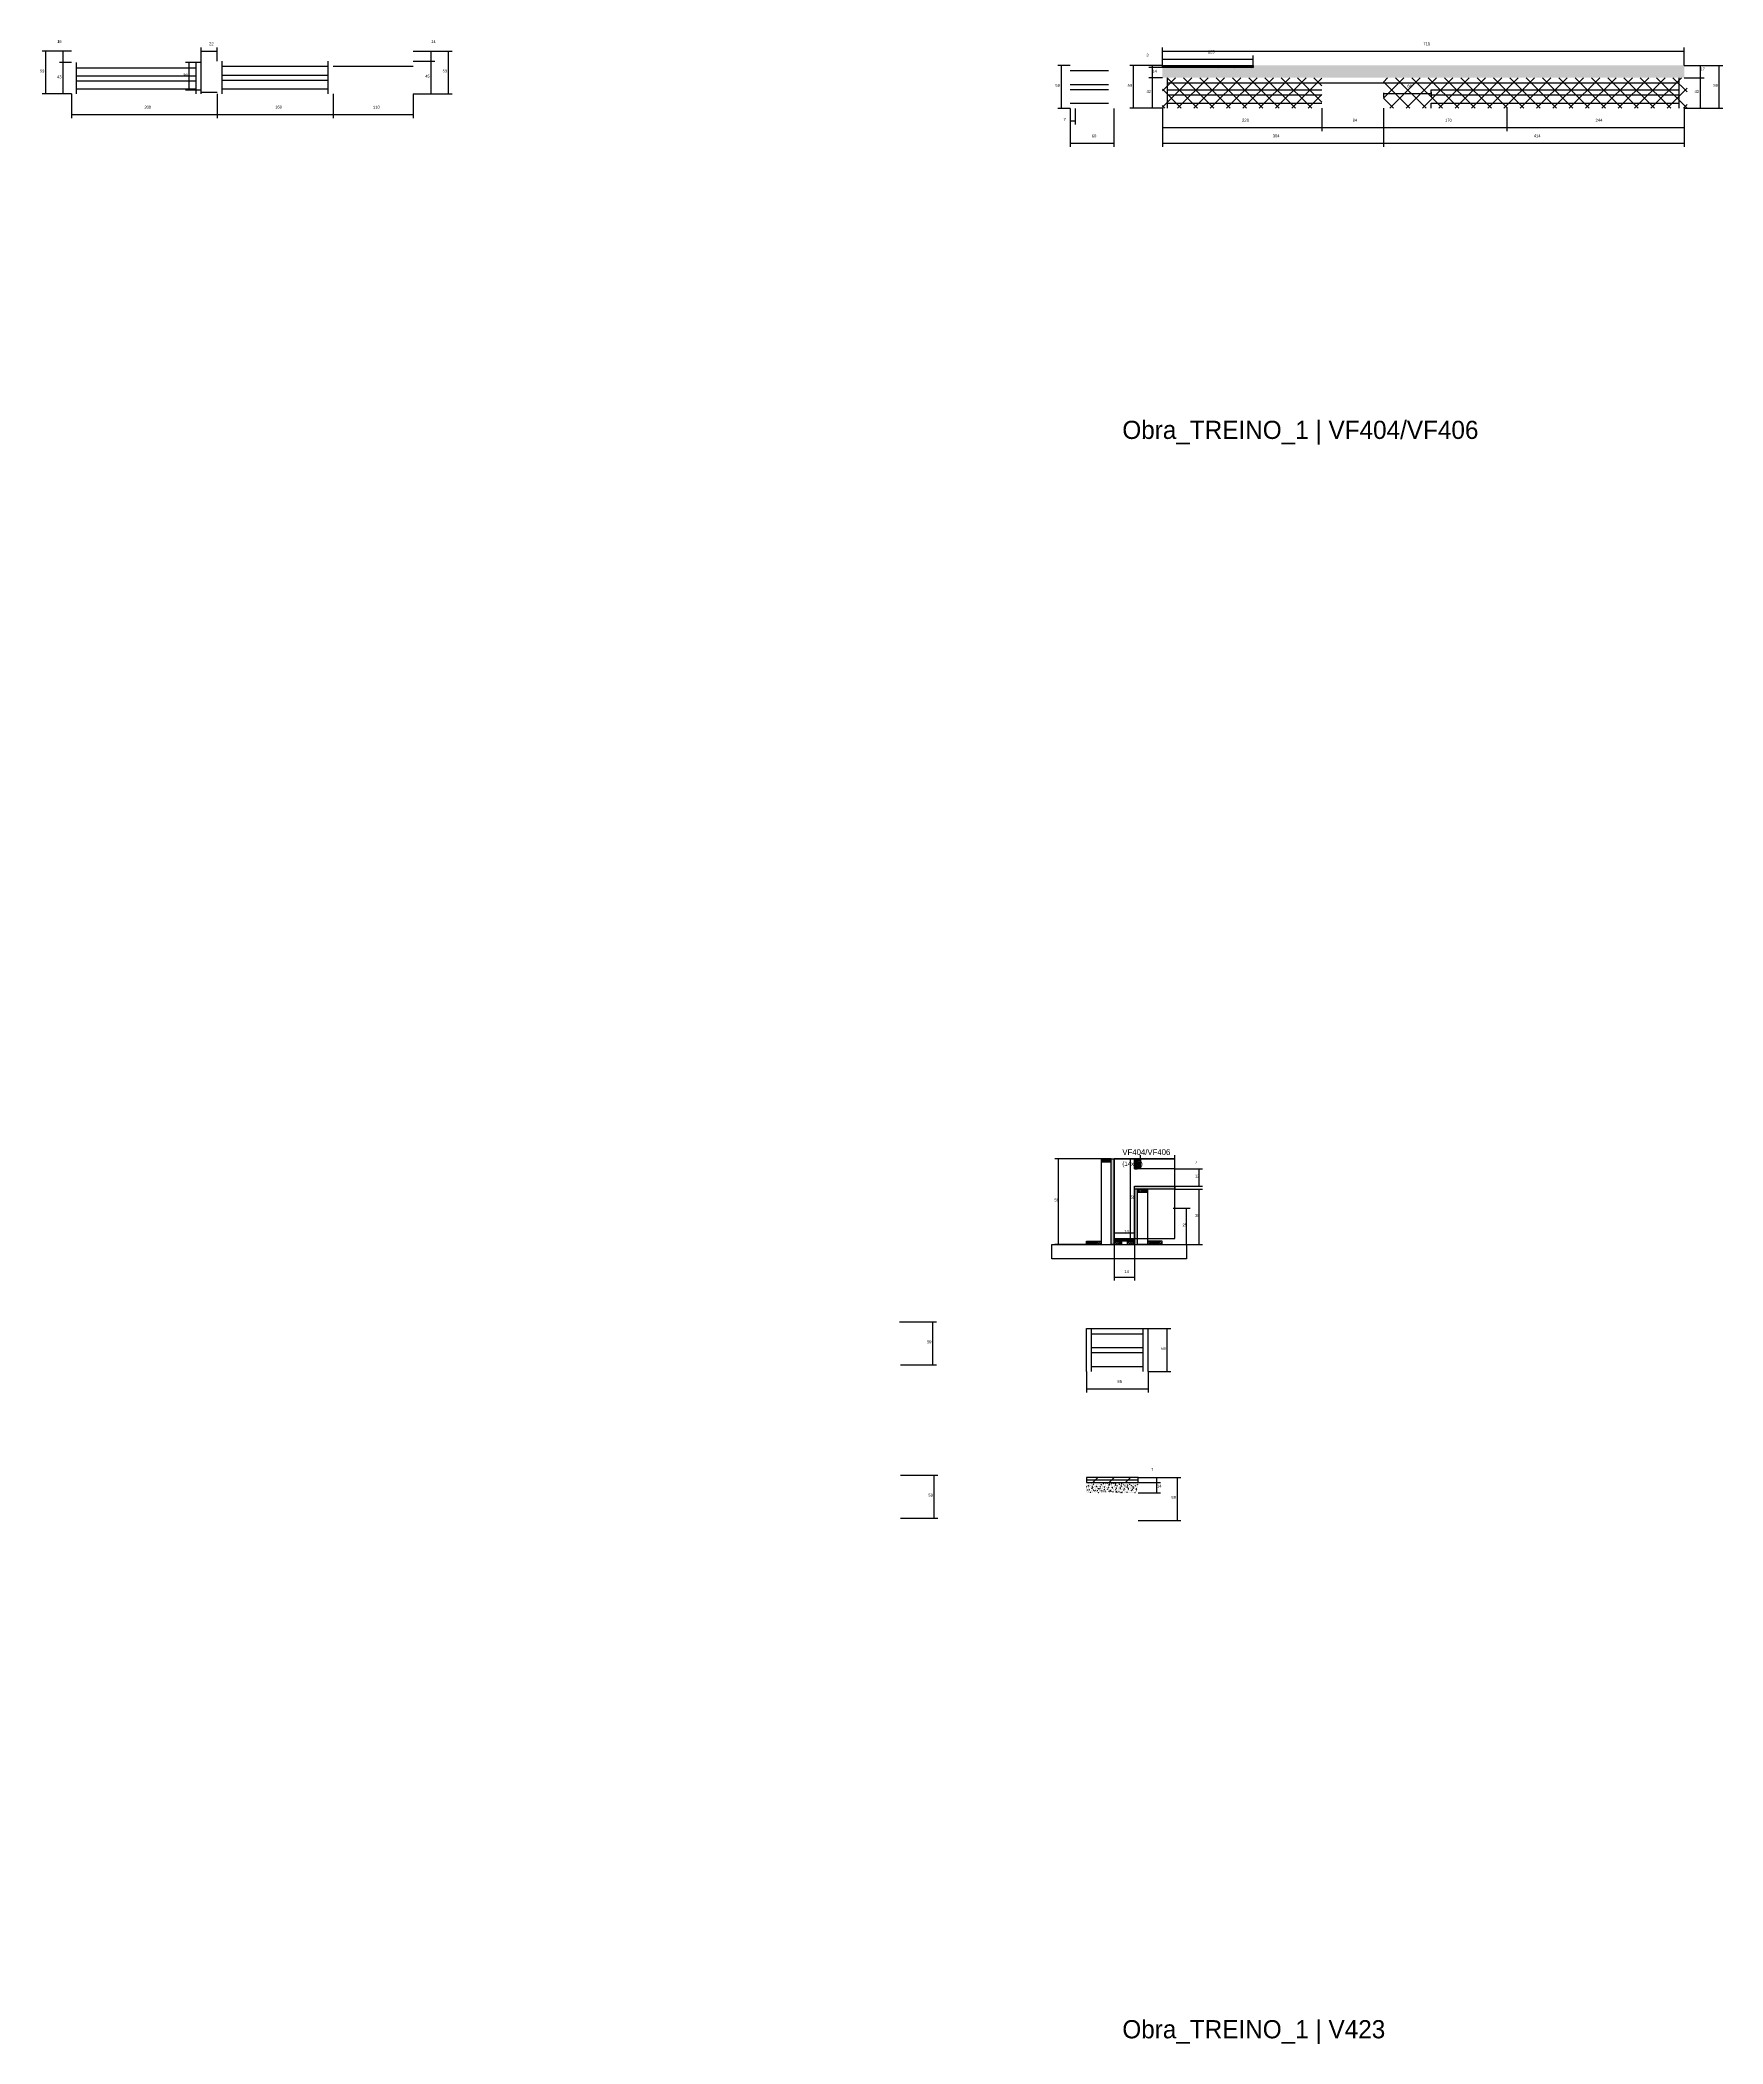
# Model space of a CAD drawing. Header units: metres. Extents: x -2848 to 21926, y -45195 to 1016.
# Drawn here: x -1489 to 826, y -10018 to -7261 of the extents above; entities that cross this region are included whole.
import ezdxf

# ---------------------------------------------------------------- set-up
doc = ezdxf.new("R2010")
doc.units = ezdxf.units.M
for name, color, linetype in [('CONCRETO', 251, 'Continuous'), ('COTA', 241, 'Continuous'), ('Cota Seção (2x)', 4, 'Continuous'), ('Hachura', 253, 'Continuous'), ('LABEL_ID', 3, 'Continuous'), ('Madeira', 126, 'Continuous'), ('Painéis', 200, 'Continuous'), ('REAPROVEITAMENTO', 251, 'Continuous'), ('SARR_2.2x7', 40, 'Continuous'), ('SARR_EDITAR', 141, 'Continuous'), ('Texto Seção', 7, 'Continuous')]:
    doc.layers.add(name, color=color, linetype=linetype)

msp = doc.modelspace()

# ---------------------------------------------------------------- hatches: boundary and pattern name
at = {"layer": 'COTA'}
h = msp.add_hatch(dxfattribs=at)
h.set_pattern_fill('AR-CONC', scale=0.03)
h.paths.add_polyline_path([(359.1, -7313.1), (359.1, -7296.1), (359.1, -7296.1), (180.1, -7296.1), (180.1, -7296.1), (180.1, -7299.1), (180.1, -7299.1), (55.1, -7299.1), (55.1, -7299.1), (55.1, -7313.1), (55.1, -7313.1), (359.1, -7313.1)])
h = msp.add_hatch(dxfattribs=at)
h.set_pattern_fill('AR-CONC', scale=0.03)
h.paths.add_polyline_path([(359.1, -7296.1), (359.1, -7313.1), (359.1, -7313.1), (773.1, -7313.1), (773.1, -7313.1), (773.1, -7296.1), (773.1, -7296.1), (359.1, -7296.1)])
h = msp.add_hatch(dxfattribs=at)
h.set_pattern_fill('AR-CONC', scale=0.03)
h.paths.add_polyline_path([(-49.3, -9245.5), (-49.3, -9259.5), (-49.3, -9259.5), (21.7, -9259.5), (21.7, -9259.5), (21.7, -9245.5), (21.7, -9245.5), (-49.3, -9245.5)])
at = {"layer": 'Hachura'}
h = msp.add_hatch(dxfattribs=at)
h.set_pattern_fill('ANSI31', scale=0.5)
h.paths.add_polyline_path([(-15.2, -8804.4), (-15.2, -8800), (-15.2, -8800), (-29.2, -8800), (-29.2, -8800), (-29.2, -8804.4), (-29.2, -8804.4), (-15.2, -8804.4)])
h = msp.add_hatch(color=8, dxfattribs=at)
h.dxf.hatch_style = 1
h.paths.add_polyline_path([(-15.2, -8800), (-11.2, -8800), (-11.2, -8800), (-11.2, -8918), (-11.2, -8918), (-15.2, -8918), (-15.2, -8918), (-15.2, -8800)])
h = msp.add_hatch(color=8, dxfattribs=at)
h.dxf.hatch_style = 1
h.paths.add_polyline_path([(20.4, -8800), (16.8, -8800), (16.8, -8800), (16.8, -8814), (16.8, -8814), (20.4, -8814), (20.4, -8814), (20.4, -8800)])
h = msp.add_hatch(dxfattribs=at)
h.set_pattern_fill('ANSI31', scale=0.5)
h.paths.add_polyline_path([(24.8, -8814), (20.4, -8814), (20.4, -8814), (20.4, -8800), (20.4, -8800), (24.8, -8800), (24.8, -8800), (24.8, -8814)])
h = msp.add_hatch(color=8, dxfattribs=at)
h.dxf.hatch_style = 1
h.paths.add_polyline_path([(16.8, -8838), (20.8, -8838), (20.8, -8838), (20.8, -8918), (20.8, -8918), (16.8, -8918), (16.8, -8918), (16.8, -8838)])
h = msp.add_hatch(color=8, dxfattribs=at)
h.dxf.hatch_style = 1
h.paths.add_polyline_path([(16.8, -8842), (16.8, -8838), (16.8, -8838), (72.4, -8838), (72.4, -8838), (72.4, -8842), (72.4, -8842), (16.8, -8842)])
h = msp.add_hatch(dxfattribs=at)
h.set_pattern_fill('ANSI31', scale=0.5)
h.paths.add_polyline_path([(20.8, -8846.4), (20.8, -8842), (20.8, -8842), (34.8, -8842), (34.8, -8842), (34.8, -8846.4), (34.8, -8846.4), (20.8, -8846.4)])
h = msp.add_hatch(dxfattribs=at)
h.set_pattern_fill('ANSI31', scale=0.5)
h.paths.add_polyline_path([(-49.2, -8918), (-49.2, -8913.6), (-49.2, -8913.6), (-29.2, -8913.6), (-29.2, -8913.6), (-29.2, -8918), (-29.2, -8918), (-49.2, -8918)])
h = msp.add_hatch(color=8, dxfattribs=at)
h.dxf.hatch_style = 1
h.paths.add_polyline_path([(-11.2, -8913.6), (-11.2, -8910), (-11.2, -8910), (16.8, -8910), (16.8, -8910), (16.8, -8913.6), (16.8, -8913.6), (-11.2, -8913.6)])
h = msp.add_hatch(dxfattribs=at)
h.set_pattern_fill('ANSI31', scale=0.5)
h.paths.add_polyline_path([(-11.2, -8918), (-11.2, -8913.6), (-11.2, -8913.6), (-1.2, -8913.6), (-1.2, -8913.6), (-1.2, -8918), (-1.2, -8918), (-11.2, -8918)])
h = msp.add_hatch(dxfattribs=at)
h.set_pattern_fill('ANSI31', scale=0.5)
h.paths.add_polyline_path([(16.8, -8918), (16.8, -8913.6), (16.8, -8913.6), (6.8, -8913.6), (6.8, -8913.6), (6.8, -8918), (6.8, -8918), (16.8, -8918)])
h = msp.add_hatch(dxfattribs=at)
h.set_pattern_fill('ANSI31', scale=0.5)
h.paths.add_polyline_path([(54.8, -8918), (54.8, -8913.6), (54.8, -8913.6), (34.8, -8913.6), (34.8, -8913.6), (34.8, -8918), (34.8, -8918), (54.8, -8918)])
at = {"layer": 'REAPROVEITAMENTO'}
h = msp.add_hatch(dxfattribs=at)
h.set_pattern_fill('ANSI31', scale=5)
h.paths.add_polyline_path([(180.1, -7299.1), (180.1, -7296.1), (180.1, -7296.1), (55.1, -7296.1), (55.1, -7296.1), (55.1, -7299.1), (55.1, -7299.1), (180.1, -7299.1)])
h = msp.add_hatch(dxfattribs=at)
h.set_pattern_fill('ANSI37', scale=5)
h.paths.add_polyline_path([(55.1, -7313.1), (55.1, -7355.1), (55.1, -7355.1), (274.6, -7355.1), (274.6, -7355.1), (274.6, -7313.1), (274.6, -7313.1), (55.1, -7313.1)])
h = msp.add_hatch(dxfattribs=at)
h.set_pattern_fill('ANSI37', scale=5)
h.paths.add_polyline_path([(359.1, -7313.1), (359.1, -7355.1), (359.1, -7355.1), (777.1, -7355.1), (777.1, -7355.1), (777.1, -7313.1), (777.1, -7313.1), (359.1, -7313.1)])
h = msp.add_hatch(dxfattribs=at)
h.set_pattern_fill('ANSI31', scale=5)
h.paths.add_polyline_path([(-49.3, -9238.5), (-49.3, -9245.5), (-49.3, -9245.5), (21.7, -9245.5), (21.7, -9245.5), (21.7, -9238.5), (21.7, -9238.5), (-49.3, -9238.5)])

# ---------------------------------------------------------------- linework, layer by layer
at = {"layer": 'CONCRETO'}
for points in [[(72.4, -8838), (72.4, -8814), (16.8, -8814), (16.8, -8800), (-11.2, -8800), (-11.2, -8910), (16.8, -8910), (16.8, -8838)], [(-11.2, -8910), (72.4, -8910), (72.4, -8800), (-11.2, -8800)]]:
    msp.add_lwpolyline(points, close=True, dxfattribs=at)
at = {"layer": 'COTA'}
for p, q in [((-1445.8, -7276.4), (-1486.1, -7276.4)), ((-1481.1, -7335.4), (-1481.1, -7276.4)), ((-1445.8, -7276.4), (-1462.3, -7276.4)), ((-1457.3, -7292.4), (-1457.3, -7276.4)), ((-1267.3, -7292.4), (-1267.3, -7271.4)), ((-1267.3, -7276.4), (-1245.3, -7276.4)), ((-1245.3, -7290.4), (-1245.3, -7271.4)), ((-975.8, -7276.4), (-945.9, -7276.4)), ((-975.8, -7276.4), (-922, -7276.4)), ((-950.9, -7290.4), (-950.9, -7276.4)), ((-927, -7335.4), (-927, -7276.4)), ((55.1, -7296.1), (55.1, -7271.7)), ((55.1, -7276.7), (773.1, -7276.7)), ((773.1, -7296.1), (773.1, -7271.7)), ((-1445.8, -7292.4), (-1462.3, -7292.4)), ((-1445.8, -7292.4), (-1462.3, -7292.4)), ((-1457.3, -7335.4), (-1457.3, -7292.4)), ((-1267.3, -7292.4), (-1288.7, -7292.4)), ((-1283.7, -7330.4), (-1283.7, -7292.4)), ((-975.8, -7290.4), (-945.9, -7290.4)), ((-975.8, -7290.4), (-945.9, -7290.4)), ((-950.9, -7335.4), (-950.9, -7290.4)), ((-71.9, -7296.3), (-88.9, -7296.3)), ((-83.9, -7355.3), (-83.9, -7296.3)), ((55.1, -7296.1), (10.3, -7296.1)), ((15.3, -7355.1), (15.3, -7296.1)), ((55.1, -7296.1), (36.3, -7296.1)), ((55.1, -7299.1), (36.3, -7299.1)), ((55.1, -7299.1), (36.3, -7299.1)), ((41.3, -7299.1), (41.3, -7296.1)), ((41.3, -7313.1), (41.3, -7299.1)), ((55.1, -7296.1), (55.1, -7282.6)), ((55.1, -7287.6), (180.1, -7287.6)), ((180.1, -7296.1), (180.1, -7282.6)), ((773.1, -7296.1), (800.3, -7296.1)), ((773.1, -7296.1), (826.3, -7296.1)), ((795.3, -7313.1), (795.3, -7296.1)), ((821.3, -7355.1), (821.3, -7296.1)), ((-1267.3, -7330.4), (-1288.7, -7330.4)), ((55.1, -7313.1), (36.3, -7313.1)), ((55.1, -7313.1), (36.3, -7313.1)), ((41.3, -7355.1), (41.3, -7313.1)), ((773.1, -7313.1), (800.3, -7313.1)), ((773.1, -7313.1), (800.3, -7313.1)), ((795.3, -7355.1), (795.3, -7313.1)), ((-1445.8, -7335.4), (-1486.1, -7335.4)), ((-1445.8, -7335.4), (-1462.3, -7335.4)), ((-1445.8, -7335.4), (-1445.8, -7368.7)), ((-1245.3, -7335.4), (-1245.3, -7368.7)), ((-1245.3, -7335.4), (-1245.3, -7368.7)), ((-1085.8, -7335.4), (-1085.8, -7368.7)), ((-1085.8, -7335.4), (-1085.8, -7368.7)), ((-975.8, -7335.4), (-945.9, -7335.4)), ((-975.8, -7335.4), (-922, -7335.4)), ((-975.8, -7335.4), (-975.8, -7368.7)), ((-71.9, -7355.3), (-88.9, -7355.3)), ((-71.9, -7355.3), (-71.9, -7408.3)), ((-71.9, -7355.3), (-71.9, -7377.6)), ((-64.9, -7355.3), (-64.9, -7377.6)), ((-11.9, -7355.3), (-11.9, -7408.3)), ((55.1, -7355.1), (10.3, -7355.1)), ((55.1, -7355.1), (36.3, -7355.1)), ((55.1, -7355.1), (55.1, -7386.7)), ((55.1, -7355.1), (55.1, -7408.3)), ((274.6, -7355.1), (274.6, -7386.7)), ((274.6, -7355.1), (274.6, -7386.7)), ((359.1, -7334.1), (359.1, -7339.8)), ((359.1, -7334.8), (425.1, -7334.8)), ((359.1, -7355.1), (359.1, -7386.7)), ((359.1, -7355.1), (359.1, -7408.3)), ((359.1, -7355.1), (359.1, -7386.7)), ((359.1, -7355.1), (359.1, -7408.3)), ((425.1, -7333.1), (425.1, -7339.8)), ((529.1, -7355.1), (529.1, -7386.7)), ((529.1, -7355.1), (529.1, -7386.7)), ((773.1, -7355.1), (773.1, -7386.7)), ((773.1, -7355.1), (773.1, -7408.3)), ((773.1, -7355.1), (800.3, -7355.1)), ((773.1, -7355.1), (826.3, -7355.1)), ((-1445.8, -7363.7), (-1245.3, -7363.7)), ((-1245.3, -7363.7), (-1085.8, -7363.7)), ((-1085.8, -7363.7), (-975.8, -7363.7)), ((-71.9, -7372.6), (-64.9, -7372.6)), ((55.1, -7381.7), (274.6, -7381.7)), ((274.6, -7381.7), (359.1, -7381.7)), ((359.1, -7381.7), (529.1, -7381.7)), ((529.1, -7381.7), (773.1, -7381.7)), ((-71.9, -7403.3), (-11.9, -7403.3)), ((55.1, -7403.3), (359.1, -7403.3)), ((359.1, -7403.3), (773.1, -7403.3)), ((-29.2, -8800), (-93, -8800)), ((-88, -8918), (-88, -8800)), ((24.8, -8800), (24.8, -8795)), ((24.8, -8800), (72.4, -8800)), ((72.4, -8814), (72.4, -8795)), ((72.4, -8814), (110.5, -8814)), ((105.5, -8838), (105.5, -8814)), ((72.4, -8838), (110.5, -8838)), ((72.4, -8842), (110.5, -8842)), ((105.5, -8918), (105.5, -8842)), ((70.1, -8868.1), (93.3, -8868.1)), ((88.3, -8918), (88.3, -8868.1)), ((-44.8, -8918), (-93, -8918)), ((-11.2, -8918), (-11.2, -8967.8)), ((16.8, -8918), (16.8, -8967.8)), ((50.4, -8918), (110.5, -8918)), ((80.1, -8918), (93.3, -8918)), ((-11.2, -8962.8), (16.8, -8962.8)), ((-306.7, -9024.5), (-255.7, -9024.5)), ((-260.7, -9083.5), (-260.7, -9024.5)), ((35.7, -9033.8), (66.6, -9033.8)), ((61.6, -9092.8), (61.6, -9033.8)), ((-305.2, -9083.5), (-255.7, -9083.5)), ((-49.3, -9092.8), (-49.3, -9121.6)), ((35.7, -9092.8), (66.6, -9092.8)), ((35.7, -9092.8), (35.7, -9121.6)), ((-49.3, -9116.6), (35.7, -9116.6)), ((-305.2, -9235.4), (-253.7, -9235.4)), ((-258.7, -9294.4), (-258.7, -9235.4)), ((21.7, -9238.5), (52.6, -9238.5)), ((21.7, -9238.5), (80.7, -9238.5)), ((21.7, -9245.5), (52.6, -9245.5)), ((21.7, -9245.5), (52.6, -9245.5)), ((21.7, -9259.5), (52.6, -9259.5)), ((47.6, -9245.5), (47.6, -9238.5)), ((47.6, -9259.5), (47.6, -9245.5)), ((75.7, -9297.5), (75.7, -9238.5)), ((-305.2, -9294.4), (-253.7, -9294.4)), ((21.7, -9297.5), (80.7, -9297.5))]:
    msp.add_line(p, q, dxfattribs=at)
at = {"layer": 'Cota Seção (2x)'}
for p, q in [((-11.2, -8800), (16.4, -8800)), ((11.4, -8910), (11.4, -8800)), ((-11.2, -8918), (-11.2, -8897)), ((-11.2, -8902), (16.8, -8902)), ((16.8, -8918), (16.8, -8897)), ((-11.2, -8910), (16.4, -8910))]:
    msp.add_line(p, q, dxfattribs=at)
at = {"layer": 'Madeira'}
for points in [[(-15.2, -8804.4), (-15.2, -8800), (-29.2, -8800), (-29.2, -8804.4)], [(-15.2, -8800), (-29.2, -8800), (-29.2, -8918), (-15.2, -8918)], [(24.8, -8814), (20.4, -8814), (20.4, -8800), (24.8, -8800)], [(20.8, -8846.4), (20.8, -8842), (34.8, -8842), (34.8, -8846.4)], [(20.8, -8842), (34.8, -8842), (34.8, -8918), (20.8, -8918)], [(88.3, -8938), (-96.9, -8938), (-96.9, -8918), (88.3, -8918)], [(-49.2, -8918), (-49.2, -8913.6), (-29.2, -8913.6), (-29.2, -8918)], [(-11.2, -8918), (-11.2, -8913.6), (-1.2, -8913.6), (-1.2, -8918)], [(16.8, -8918), (16.8, -8913.6), (6.8, -8913.6), (6.8, -8918)], [(54.8, -8918), (54.8, -8913.6), (34.8, -8913.6), (34.8, -8918)]]:
    msp.add_lwpolyline(points, close=True, dxfattribs=at)
at = {"layer": 'Painéis'}
for p, q in [((-11.2, -8918), (-11.2, -8800)), ((16.8, -8838), (72.4, -8838)), ((16.8, -8842), (16.8, -8838)), ((16.8, -8918), (16.8, -8842)), ((72.4, -8842), (72.4, -8838)), ((-11.2, -8910), (16.8, -8910)), ((-11.2, -8913.6), (-11.2, -8910)), ((16.8, -8913.6), (16.8, -8910)), ((-49.3, -9033.8), (35.7, -9033.8)), ((-49.3, -9092.8), (-49.3, -9033.8)), ((35.7, -9092.8), (35.7, -9033.8))]:
    msp.add_line(p, q, dxfattribs=at)
for points in [[(55.1, -7296.1), (180.1, -7296.1), (180.1, -7299.1), (55.1, -7299.1)], [(-15.2, -8800), (-11.2, -8800), (-11.2, -8918), (-15.2, -8918)], [(20.4, -8800), (16.8, -8800), (16.8, -8814), (20.4, -8814)], [(16.8, -8842), (16.8, -8838), (72.4, -8838), (72.4, -8842)], [(20.8, -8842), (16.8, -8842), (16.8, -8918), (20.8, -8918)], [(-11.2, -8913.6), (-11.2, -8910), (16.8, -8910), (16.8, -8913.6)], [(-49.3, -9245.5), (21.7, -9245.5), (21.7, -9238.5), (-49.3, -9238.5)]]:
    msp.add_lwpolyline(points, close=True, dxfattribs=at)
at = {"layer": 'SARR_2.2x7'}
for p, q in [((-1438.8, -7335.4), (-1438.8, -7292.4)), ((-1438.8, -7299.4), (-1274.3, -7299.4)), ((-1274.3, -7335.4), (-1274.3, -7292.4)), ((-1267.3, -7335.4), (-1267.3, -7292.4)), ((-1238.3, -7335.4), (-1238.3, -7290.4)), ((-1238.3, -7297.4), (-1092.8, -7297.4)), ((-1092.8, -7335.4), (-1092.8, -7290.4)), ((-1085.8, -7297.4), (-975.8, -7297.4)), ((-71.9, -7303.3), (-18.9, -7303.3)), ((-1438.8, -7310.4), (-1274.3, -7310.4)), ((-1438.8, -7317.4), (-1274.3, -7317.4)), ((-1438.8, -7328.4), (-1274.3, -7328.4)), ((-1238.3, -7309.4), (-1092.8, -7309.4)), ((-1238.3, -7316.4), (-1092.8, -7316.4)), ((-1238.3, -7328.4), (-1092.8, -7328.4)), ((-71.9, -7322.3), (-18.9, -7322.3)), ((-71.9, -7329.3), (-18.9, -7329.3)), ((62.1, -7355.1), (62.1, -7313.1)), ((62.1, -7320.1), (274.6, -7320.1)), ((62.1, -7329.6), (274.6, -7329.6)), ((274.6, -7320.1), (359.1, -7320.1)), ((359.1, -7320.1), (529.1, -7320.1)), ((425.1, -7329.6), (529.1, -7329.6)), ((425.1, -7336.6), (425.1, -7329.6)), ((529.1, -7320.1), (766.2, -7320.1)), ((529.1, -7329.6), (766.2, -7329.6)), ((766.2, -7355.1), (766.2, -7313.1)), ((-71.9, -7348.3), (-18.9, -7348.3)), ((62.1, -7336.6), (274.6, -7336.6)), ((62.1, -7348.1), (274.6, -7348.1)), ((425.1, -7336.6), (529.1, -7336.6)), ((425.1, -7348.1), (529.1, -7348.1)), ((425.1, -7355.1), (425.1, -7348.1)), ((529.1, -7336.6), (766.2, -7336.6)), ((529.1, -7348.1), (766.2, -7348.1)), ((-42.3, -9092.8), (-42.3, -9033.8)), ((-42.3, -9040.8), (28.7, -9040.8)), ((28.7, -9092.8), (28.7, -9033.8)), ((-42.3, -9059.8), (28.7, -9059.8)), ((-42.3, -9066.8), (28.7, -9066.8)), ((-42.3, -9085.8), (28.7, -9085.8)), ((-49.3, -9242), (21.7, -9242))]:
    msp.add_line(p, q, dxfattribs=at)
at = {"layer": 'SARR_EDITAR'}
for p, q in [((55.1, -7297.6), (180.1, -7297.6)), ((-1267.3, -7332.9), (-1245.3, -7332.9))]:
    msp.add_line(p, q, dxfattribs=at)

# ---------------------------------------------------------------- texts
at = {"layer": 'COTA'}
for s, p in [('16', (-1465.5, -7265.4)), ('22', (-1256.3, -7268.4)), ('14', (-950.9, -7265.4)), ('125', (117.6, -7279.5)), ('718', (414.1, -7268.6)), ('59', (-1489.2, -7305.9)), ('59', (-935.2, -7305.9)), ('3', (33.1, -7284)), ('14', (41.3, -7306.1)), ('17', (795.3, -7303.1)), ('43', (-1465.6, -7313.9)), ('38', (-1292, -7311.4)), ('45', (-959, -7312.9)), ('59', (-92.1, -7325.8)), ('59', (7.2, -7325.6)), ('42', (33.2, -7334.1)), ('66', (392.1, -7326.7)), ('42', (787.3, -7334.1)), ('59', (813.2, -7325.6)), ('200', (-1345.5, -7355.6)), ('160', (-1165.5, -7355.5)), ('110', (-1030.8, -7355.6)), ('7', (-80.8, -7372.6)), ('220', (164.9, -7373.5)), ('84', (316.9, -7373.6)), ('170', (444.1, -7373.6)), ('244', (651.1, -7373.6)), ('60', (-41.9, -7395.2)), ('304', (207.1, -7395.1)), ('414', (566.1, -7395.2)), ('7', (100, -8807)), ('12', (100, -8826)), ('59', (-93.5, -8859)), ('25', (82.8, -8893.1)), ('38', (100, -8880)), ('14', (2.8, -8957.3)), ('59', (-268.8, -9054)), ('59', (53.5, -9063.3)), ('85', (-6.8, -9108.5)), ('7', (39.6, -9229.6)), ('59', (-266.8, -9264.9)), ('14', (47.6, -9252.5)), ('59', (67.5, -9268))]:
    msp.add_text(s, height=4, dxfattribs=at).set_placement(p)
at = {"layer": 'Cota Seção (2x)'}
for s, p in [('55', (11.4, -8855)), ('14', (2.8, -8902))]:
    msp.add_text(s, height=4, dxfattribs=at).set_placement(p)
at = {"layer": 'LABEL_ID'}
for s, p in [('Obra_TREINO_1 | VF404/VF406', (0, -7810)), ('Obra_TREINO_1 | V423', (0, -10010))]:
    msp.add_text(s, height=25, dxfattribs=at).set_placement(p)
at = {"layer": 'Texto Seção'}
for s, height, p in [('VF404/VF406', 8, (0, -8795)), ('(14x55)', 6, (0, -8810))]:
    msp.add_text(s, height=height, dxfattribs=at).set_placement(p)

doc.saveas('drawing.dxf')
